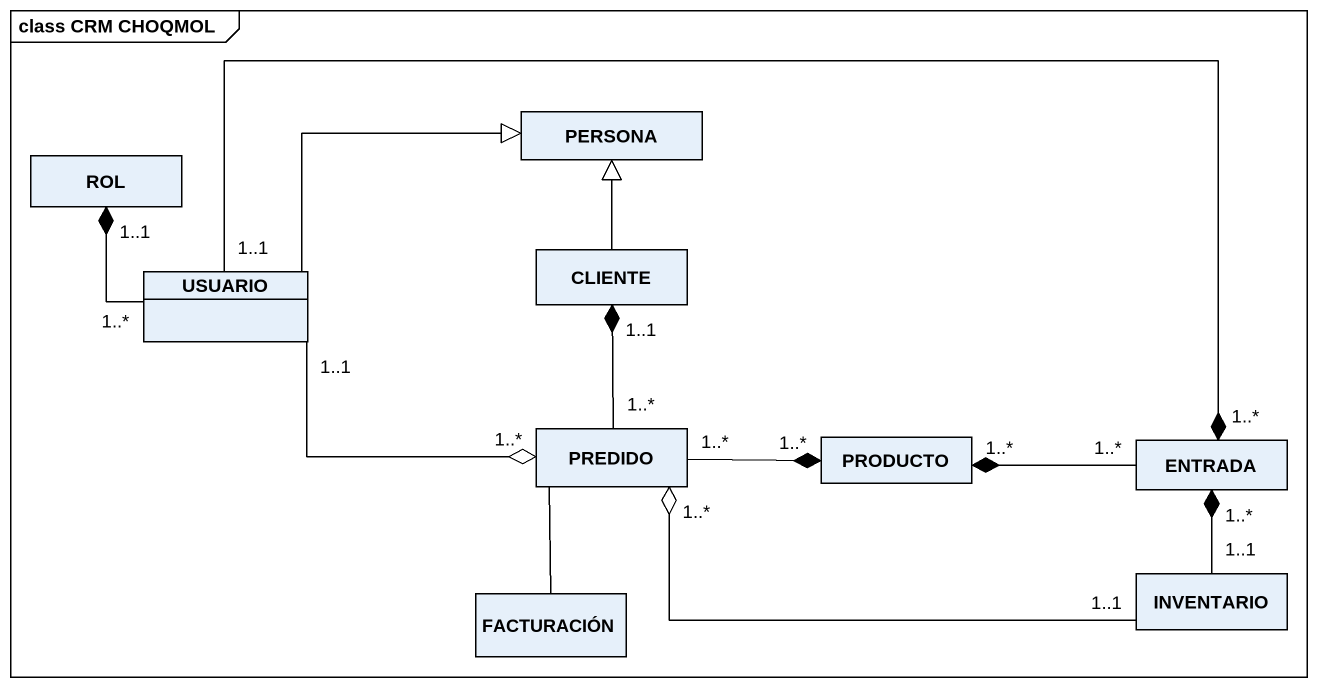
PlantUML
@startuml
mainframe class CRM CHOQMOL
hide circle
hide empty members
class ROL
class PERSONA
class USUARIO
class CLIENTE
class PREDIDO
class PRODUCTO
class ENTRADA
class FACTURACIÓN
class INVENTARIO
USUARIO "1..*" -up-* "1..1" ROL
USUARIO -right-|> PERSONA
USUARIO "1..1" -right-o "1..*" PREDIDO
USUARIO "1..1" -right-* "1..*" ENTRADA
CLIENTE -up-|> PERSONA
PREDIDO "1..*" -up-* "1..1" CLIENTE
PREDIDO "1..*" -right-* "1..*" PRODUCTO
ENTRADA "1..*" -left-* "1..*" PRODUCTO
FACTURACIÓN -up- PREDIDO
INVENTARIO "1..1" -left-o "1..*" PREDIDO
INVENTARIO "1..1" -up-* "1..*" ENTRADA
@enduml
